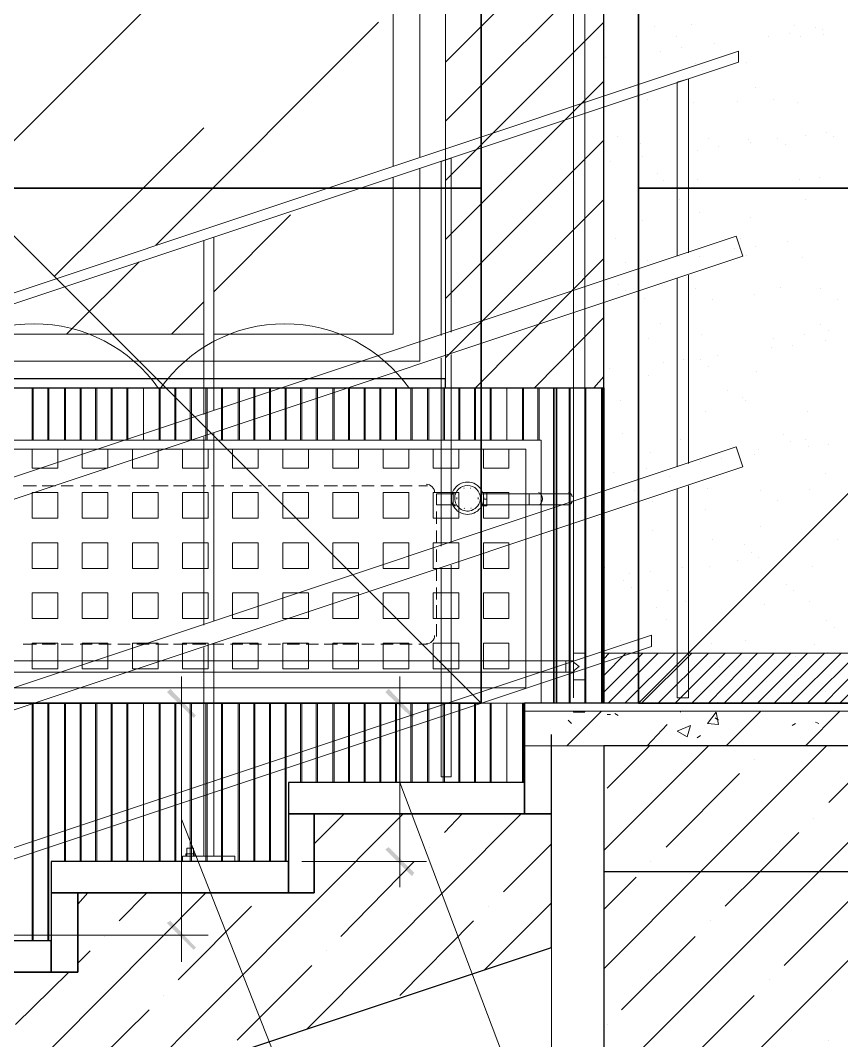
# Model space of a CAD drawing. Header units: millimetres. Extents: x -356862 to 418287, y 0 to 839748.
# Drawn here: x 390076 to 391672, y 772434 to 774415 of the extents above; entities that cross this region are included whole.
import ezdxf

# ---------------------------------------------------------------- set-up
doc = ezdxf.new("R2010")
doc.units = ezdxf.units.MM
doc.layers.add('PDF _Геометрия', color=7, linetype='Continuous', true_color=0xbababa)
doc.layers.add('PDF _Сплошная заливка', color=7, linetype='Continuous', true_color=0xf50000)

msp = doc.modelspace()

# ---------------------------------------------------------------- linework, layer by layer
at = {"color": 1, "lineweight": 35}
for points in [[(388971.1357, 774088.5377), (390971.1357, 774088.5377), (390971.1357, 775088.5377), (388971.1357, 775088.5377)], [(391277.0288, 774088.5377), (393277.0288, 774088.5377), (393277.0288, 775088.5377), (391277.0288, 775088.5377)], [(388971.1357, 773088.5377), (390971.1357, 773088.5377), (390971.1357, 774088.5377), (388971.1357, 774088.5377)], [(391277.0288, 773088.5377), (393277.0288, 773088.5377), (393277.0288, 774088.5377), (391277.0288, 774088.5377)]]:
    msp.add_lwpolyline(points, close=True, dxfattribs=at)
for points in [[(388971.1357, 773088.5377), (390971.1357, 775088.5377)], [(388971.1357, 775088.5377), (390971.1357, 773088.5377)], [(391277.0288, 773088.5377), (393277.0288, 775088.5377)]]:
    msp.add_lwpolyline(points, dxfattribs=at)
at = {"layer": 'PDF _Геометрия', "color": 171, "lineweight": 20, "true_color": 0x7f7fff}
for points in [[(388345.2763, 773701.2181), (389061.8742, 773701.2181), (389061.8742, 776463.6924), (390902.0804, 776463.6924), (390902.0804, 773701.2181), (391209.5031, 773701.2181), (391209.5031, 777056.8882), (388345.2763, 777056.8882)], [(389061.8742, 773701.2181), (390902.0804, 773701.2181), (390902.0804, 776463.6924), (389061.8742, 776463.6924)]]:
    msp.add_lwpolyline(points, close=True, dxfattribs=at)
at = {"layer": 'PDF _Геометрия', "color": 8, "lineweight": 5, "true_color": 0x808080}
for points in [[(391151.0495, 777056.8882), (391151.0495, 773185.9604), (391161.8742, 773185.9604), (391172.6989, 773185.9604), (391172.6989, 777056.8882)], [(390921.5649, 773495.548), (390917.235, 773495.548), (390884.7608, 773495.548)], [(390921.5649, 773471.7336), (390917.235, 773471.7336), (390917.235, 773484.7233), (390917.235, 773497.713), (390921.5649, 773497.713)], [(390982.1835, 773497.713), (390973.5237, 773497.713), (390982.1835, 773497.713), (390982.1835, 773484.7233), (390982.1835, 773471.7336), (390973.5237, 773471.7336), (390982.1835, 773471.7336)], [(390975.6886, 773473.8986), (390982.1835, 773473.8986), (391064.4515, 773473.8986), (391064.4515, 773484.7233), (391064.4515, 773495.548), (390982.1835, 773495.548), (390975.6886, 773495.548)], [(391142.3897, 773495.548), (391083.9361, 773495.548), (391081.7711, 773495.548), (391079.6062, 773495.548), (391077.4412, 773495.548), (391075.2763, 773495.548), (391073.1113, 773495.548), (391070.9464, 773495.548), (391068.7814, 773495.548), (391066.6165, 773495.548), (391064.4515, 773495.548), (391064.4515, 773484.7233), (391064.4515, 773473.8986), (391066.6165, 773473.8986), (391068.7814, 773473.8986), (391070.9464, 773473.8986), (391073.1113, 773473.8986), (391075.2763, 773473.8986), (391077.4412, 773473.8986), (391079.6062, 773473.8986), (391081.7711, 773473.8986), (391083.9361, 773473.8986), (391142.3897, 773473.8986)], [(390884.7608, 773473.8986), (390917.235, 773473.8986), (390921.5649, 773473.8986)], [(390977.8536, 773484.7233), (390982.1835, 773484.7233)], [(391151.0495, 773170.8058), (391151.0495, 773168.6408), (391153.2144, 773166.4759), (391161.8742, 773159.981), (391153.2144, 773153.4862), (391151.0495, 773149.1563)], [(391172.6989, 773099.3625), (391172.6989, 773134.0017), (391161.8742, 773134.0017), (391151.0495, 773134.0017), (391151.0495, 773099.3625)], [(391209.5031, 772378.4346), (391107.7505, 772378.4346), (391107.7505, 772614.414)]]:
    msp.add_lwpolyline(points, dxfattribs=at)
at = {"layer": 'PDF _Геометрия', "color": 252, "lineweight": 5, "true_color": 0x989898}
for points in [[(391151.0495, 777002.7645), (391151.0495, 773131.8367)], [(391172.6989, 773131.8367), (391172.6989, 777002.7645)], [(390800.3278, 774132.0429), (390800.3278, 775082.4553), (390800.3278, 776361.9398), (390852.2866, 776361.9398), (390852.2866, 775082.4553), (390852.2866, 774149.3625)], [(390852.2866, 774127.713), (390852.2866, 773753.1769), (389163.6268, 773753.1769), (389163.6268, 773805.1357), (390432.2866, 773805.1357)], [(390800.3278, 774110.3934), (390800.3278, 773805.1357), (390451.7711, 773805.1357)], [(390107.5443, 773510.7027), (390081.5649, 773510.7027)], [(390144.3484, 773510.7027), (390118.369, 773510.7027)], [(390178.9876, 773510.7027), (390155.1732, 773510.7027)], [(390215.7917, 773510.7027), (390191.9773, 773510.7027)], [(390252.5959, 773510.7027), (390228.7814, 773510.7027)], [(390289.4, 773510.7027), (390265.5855, 773510.7027)], [(390326.2041, 773510.7027), (390302.3897, 773510.7027)], [(390363.0082, 773510.7027), (390339.1938, 773510.7027)], [(390399.8123, 773510.7027), (390373.833, 773510.7027)], [(390436.6165, 773510.7027), (390410.6371, 773510.7027)], [(390471.2556, 773510.7027), (390447.4412, 773510.7027)], [(390508.0598, 773510.7027), (390484.2453, 773510.7027)], [(390544.8639, 773510.7027), (390521.0495, 773510.7027)], [(390581.668, 773510.7027), (390557.8536, 773510.7027)], [(390618.4721, 773510.7027), (390594.6577, 773510.7027)], [(390655.2763, 773510.7027), (390631.4618, 773510.7027)], [(390692.0804, 773510.7027), (390666.101, 773510.7027)], [(390728.8845, 773510.7027), (390702.9051, 773510.7027)], [(390763.5237, 773510.7027), (390739.7093, 773510.7027)], [(390800.3278, 773510.7027), (390776.5134, 773510.7027)], [(390837.1319, 773510.7027), (390813.3175, 773510.7027)], [(390867.4412, 773510.7027), (390850.1216, 773510.7027)], [(390884.7608, 773473.8986), (390884.7608, 773495.548)], [(390884.7608, 773437.0944), (390884.7608, 773460.9089)], [(390884.7608, 773400.2903), (390884.7608, 773424.1047)], [(390884.7608, 773363.4862), (390884.7608, 773387.3006)], [(390884.7608, 773326.6821), (390884.7608, 773350.4965)], [(390884.7608, 773289.8779), (390884.7608, 773313.6924)], [(390884.7608, 773253.0738), (390884.7608, 773279.0532)], [(390884.7608, 773218.4346), (390884.7608, 773242.2491)], [(390081.5649, 773203.28), (390107.5443, 773203.28)], [(390118.369, 773203.28), (390144.3484, 773203.28)], [(390155.1732, 773203.28), (390178.9876, 773203.28)], [(390191.9773, 773203.28), (390215.7917, 773203.28)], [(390228.7814, 773203.28), (390252.5959, 773203.28)], [(390265.5855, 773203.28), (390289.4, 773203.28)], [(390302.3897, 773203.28), (390326.2041, 773203.28)], [(390339.1938, 773203.28), (390363.0082, 773203.28)], [(390373.833, 773203.28), (390399.8123, 773203.28)], [(390410.6371, 773203.28), (390436.6165, 773203.28)], [(390447.4412, 773203.28), (390471.2556, 773203.28)], [(390484.2453, 773203.28), (390508.0598, 773203.28)], [(390521.0495, 773203.28), (390544.8639, 773203.28)], [(390557.8536, 773203.28), (390581.668, 773203.28)], [(390594.6577, 773203.28), (390618.4721, 773203.28)], [(390631.4618, 773203.28), (390655.2763, 773203.28)], [(390666.101, 773203.28), (390692.0804, 773203.28)], [(390702.9051, 773203.28), (390728.8845, 773203.28)], [(390739.7093, 773203.28), (390763.5237, 773203.28)], [(390776.5134, 773203.28), (390800.3278, 773203.28)], [(390813.3175, 773203.28), (390837.1319, 773203.28)], [(390850.1216, 773203.28), (390867.4412, 773203.28)]]:
    msp.add_lwpolyline(points, dxfattribs=at)
at = {"layer": 'PDF _Геометрия', "color": 7, "lineweight": 5}
for points in [[(389061.8742, 773701.2181), (389061.8742, 776463.6924), (390902.0804, 776463.6924), (390902.0804, 773701.2181)], [(391055.7917, 773006.2697), (396221.3587, 773006.2697), (396221.3587, 773088.5377), (391055.7917, 773088.5377)]]:
    msp.add_lwpolyline(points, close=True, dxfattribs=at)
at = {"layer": 'PDF _Геометрия', "color": 7, "lineweight": 9}
msp.add_lwpolyline([(391209.5031, 773088.5377), (391209.5031, 776463.6924)], dxfattribs=at)
at = {"layer": 'PDF _Геометрия', "color": 24, "lineweight": 18, "true_color": 0xa12502}
msp.add_lwpolyline([(391209.5031, 776463.6924), (391720.4309, 776463.6924), (391720.4309, 773088.5377), (391209.5031, 773088.5377)], close=True, dxfattribs=at)
at = {"layer": 'PDF _Геометрия', "color": 8, "lineweight": 25, "true_color": 0x767676}
msp.add_lwpolyline([(391209.5031, 776463.6924), (391720.4309, 776463.6924), (391720.4309, 773088.5377), (391209.5031, 773088.5377)], close=True, dxfattribs=at)
at = {"layer": 'PDF _Геометрия', "color": 171, "lineweight": 20, "true_color": 0x7f7fff}
for points in [[(390902.0804, 774333.3831), (391209.5031, 774640.8058)], [(390902.0804, 774218.6408), (391209.5031, 774526.0635)], [(390902.0804, 774103.8986), (391209.5031, 774411.3212)], [(390902.0804, 773989.1563), (391209.5031, 774296.579)], [(390902.0804, 773874.414), (391209.5031, 774181.8367)], [(390902.0804, 773759.6718), (391209.5031, 774067.0944)], [(390960.534, 773701.2181), (391209.5031, 773952.3522)], [(391075.2763, 773701.2181), (391209.5031, 773837.6099)], [(391190.0185, 773701.2181), (391209.5031, 773722.8676)]]:
    msp.add_lwpolyline(points, dxfattribs=at)
at = {"layer": 'PDF _Геометрия', "color": 254, "lineweight": 5, "true_color": 0xdcdcdc}
for points in [[(390339.1938, 773978.3315), (390772.1835, 774411.3212)], [(390142.1835, 773917.713), (390432.2866, 774205.6511)], [(390451.7711, 773887.4037), (390601.1526, 774036.7852)], [(390165.9979, 773805.1357), (390306.7196, 773945.8573)], [(390369.5031, 773805.1357), (390432.2866, 773867.9192)], [(390098.8845, 773599.4656), (390098.8845, 773701.2181)], [(390129.1938, 773599.4656), (390129.1938, 773701.2181)], [(390163.833, 773599.4656), (390163.833, 773701.2181)], [(390194.1422, 773599.4656), (390194.1422, 773701.2181)], [(390224.4515, 773599.4656), (390224.4515, 773701.2181)], [(390252.5959, 773599.4656), (390252.5959, 773701.2181)], [(390282.9051, 773599.4656), (390282.9051, 773701.2181)], [(390315.3794, 773599.4656), (390315.3794, 773701.2181)], [(390347.8536, 773599.4656), (390347.8536, 773701.2181)], [(390378.1629, 773599.4656), (390378.1629, 773701.2181)], [(390406.3072, 773599.4656), (390406.3072, 773701.2181)], [(390436.6165, 773599.4656), (390436.6165, 773701.2181)], [(390466.9257, 773599.4656), (390466.9257, 773701.2181)], [(390501.5649, 773599.4656), (390501.5649, 773701.2181)], [(390531.8742, 773599.4656), (390531.8742, 773701.2181)], [(390562.1835, 773599.4656), (390562.1835, 773701.2181)], [(390590.3278, 773599.4656), (390590.3278, 773701.2181)], [(390620.6371, 773599.4656), (390620.6371, 773701.2181)], [(390650.9464, 773599.4656), (390650.9464, 773701.2181)], [(390685.5855, 773599.4656), (390685.5855, 773701.2181)], [(390715.8948, 773599.4656), (390715.8948, 773701.2181)], [(390746.2041, 773599.4656), (390746.2041, 773701.2181)], [(390774.3484, 773599.4656), (390774.3484, 773701.2181)], [(390804.6577, 773599.4656), (390804.6577, 773701.2181)], [(390834.967, 773599.4656), (390834.967, 773701.2181)], [(390869.6062, 773599.4656), (390869.6062, 773701.2181)], [(390899.9154, 773599.4656), (390899.9154, 773701.2181)], [(390930.2247, 773599.4656), (390930.2247, 773701.2181)], [(390958.369, 773599.4656), (390958.369, 773701.2181)], [(390988.6783, 773599.4656), (390988.6783, 773701.2181)], [(391021.1526, 773599.4656), (391021.1526, 773701.2181)], [(391053.6268, 773599.4656), (391053.6268, 773701.2181)], [(391083.9361, 773599.4656), (391083.9361, 773701.2181)], [(391112.0804, 773088.5377), (391112.0804, 773701.2181)], [(391142.3897, 773088.5377), (391142.3897, 773701.2181)], [(391172.6989, 773088.5377), (391172.6989, 773701.2181)], [(391207.3381, 773088.5377), (391207.3381, 773701.2181)], [(390098.8845, 772627.4037), (390098.8845, 773088.5377)], [(390129.1938, 772627.4037), (390129.1938, 773088.5377)], [(390163.833, 772781.1151), (390163.833, 773088.5377)], [(390194.1422, 772781.1151), (390194.1422, 773088.5377)], [(390224.4515, 772781.1151), (390224.4515, 773088.5377)], [(390252.5959, 772781.1151), (390252.5959, 773088.5377)], [(390282.9051, 772781.1151), (390282.9051, 773088.5377)], [(390315.3794, 772781.1151), (390315.3794, 773088.5377)], [(390347.8536, 772781.1151), (390347.8536, 773088.5377)], [(390378.1629, 772781.1151), (390378.1629, 773088.5377)], [(390406.3072, 772781.1151), (390406.3072, 773088.5377)], [(390436.6165, 772781.1151), (390436.6165, 773088.5377)], [(390466.9257, 772781.1151), (390466.9257, 773088.5377)], [(390501.5649, 772781.1151), (390501.5649, 773088.5377)], [(390531.8742, 772781.1151), (390531.8742, 773088.5377)], [(390562.1835, 772781.1151), (390562.1835, 773088.5377)], [(390590.3278, 772781.1151), (390590.3278, 773088.5377)], [(390620.6371, 772934.8264), (390620.6371, 773088.5377)], [(390650.9464, 772934.8264), (390650.9464, 773088.5377)], [(390685.5855, 772934.8264), (390685.5855, 773088.5377)], [(390715.8948, 772934.8264), (390715.8948, 773088.5377)], [(390746.2041, 772934.8264), (390746.2041, 773088.5377)], [(390774.3484, 772934.8264), (390774.3484, 773088.5377)], [(390804.6577, 772934.8264), (390804.6577, 773088.5377)], [(390834.967, 772934.8264), (390834.967, 773088.5377)], [(390869.6062, 772934.8264), (390869.6062, 773088.5377)], [(390899.9154, 772934.8264), (390899.9154, 773088.5377)], [(390930.2247, 772934.8264), (390930.2247, 773088.5377)], [(390958.369, 772934.8264), (390958.369, 773088.5377)], [(390988.6783, 772934.8264), (390988.6783, 773088.5377)], [(391021.1526, 772934.8264), (391021.1526, 773088.5377)], [(391053.6268, 772934.8264), (391053.6268, 773088.5377)]]:
    msp.add_lwpolyline(points, dxfattribs=at)
at = {"layer": 'PDF _Геометрия', "color": 24, "lineweight": 18, "true_color": 0xa12502}
for points in [[(391380.534, 774406.9913), (391380.534, 774406.9913)], [(391579.7093, 774404.8264), (391579.7093, 774404.8264)], [(391309.0907, 774402.6614), (391309.0907, 774402.6614)], [(391571.0495, 774389.6718), (391571.0495, 774389.6718)], [(391620.8433, 774400.4965), (391620.8433, 774400.4965)], [(391633.833, 774396.1666), (391633.833, 774396.1666)], [(391635.9979, 774387.5068), (391635.9979, 774387.5068)], [(391350.2247, 774383.1769), (391350.2247, 774383.1769)], [(391423.833, 774370.1872), (391423.833, 774370.1872)], [(391529.9154, 774383.1769), (391529.9154, 774383.1769)], [(391592.6989, 774383.1769), (391592.6989, 774383.1769)], [(391319.9154, 774355.0326), (391319.9154, 774355.0326)], [(391361.0495, 774361.5274), (391361.0495, 774361.5274)], [(391213.833, 774342.0429), (391213.833, 774342.0429)], [(391276.6165, 774326.8882), (391276.6165, 774326.8882)], [(391387.0288, 774331.2181), (391387.0288, 774331.2181)], [(391486.6165, 774333.3831), (391486.6165, 774333.3831)], [(391402.1835, 774318.2285), (391402.1835, 774318.2285)], [(391261.4618, 774283.5893), (391261.4618, 774283.5893)], [(391503.9361, 774283.5893), (391503.9361, 774283.5893)], [(391293.9361, 774261.9398), (391293.9361, 774261.9398)], [(391384.8639, 774255.445), (391384.8639, 774255.445)], [(391469.2969, 774257.6099), (391469.2969, 774257.6099)], [(391538.5752, 774261.9398), (391538.5752, 774261.9398)], [(391586.2041, 774255.445), (391586.2041, 774255.445)], [(391235.4824, 774188.3315), (391235.4824, 774188.3315)], [(391601.3587, 774190.4965), (391601.3587, 774190.4965)], [(391642.4928, 774196.9913), (391642.4928, 774196.9913)], [(391655.4824, 774188.3315), (391655.4824, 774188.3315)], [(391280.9464, 774175.3419), (391280.9464, 774175.3419)], [(391413.0082, 774186.1666), (391413.0082, 774186.1666)], [(391432.4928, 774168.847), (391432.4928, 774168.847)], [(391490.9464, 774184.0017), (391490.9464, 774184.0017)], [(391495.2763, 774177.5068), (391495.2763, 774177.5068)], [(391547.235, 774186.1666), (391547.235, 774186.1666)], [(391562.3897, 774173.1769), (391562.3897, 774173.1769)], [(391285.2763, 774149.3625), (391285.2763, 774149.3625)], [(391391.3587, 774162.3522), (391391.3587, 774162.3522)], [(391222.4928, 774140.7027), (391222.4928, 774140.7027)], [(391313.4206, 774116.8882), (391313.4206, 774116.8882)], [(391629.5031, 774110.3934), (391629.5031, 774110.3934)], [(391324.2453, 774088.7439), (391324.2453, 774088.7439)], [(391326.4103, 774103.8986), (391326.4103, 774103.8986)], [(391391.3587, 774106.0635), (391391.3587, 774106.0635)], [(391566.7196, 774088.7439), (391566.7196, 774088.7439)], [(391590.534, 774106.0635), (391590.534, 774106.0635)], [(391356.7196, 774067.0944), (391356.7196, 774067.0944)], [(391601.3587, 774067.0944), (391601.3587, 774067.0944)], [(391395.6886, 774041.1151), (391395.6886, 774041.1151)], [(391495.2763, 774032.4553), (391495.2763, 774032.4553)], [(391285.2763, 774025.9604), (391285.2763, 774025.9604)], [(391233.3175, 773991.3212), (391233.3175, 773991.3212)], [(391475.7917, 773991.3212), (391475.7917, 773991.3212)], [(391462.802, 773971.8367), (391462.802, 773971.8367)], [(391473.6268, 773971.8367), (391473.6268, 773971.8367)], [(391503.9361, 773976.1666), (391503.9361, 773976.1666)], [(391566.7196, 773984.8264), (391566.7196, 773984.8264)], [(391356.7196, 773956.6821), (391356.7196, 773956.6821)], [(391395.6886, 773956.6821), (391395.6886, 773956.6821)], [(391486.6165, 773958.847), (391486.6165, 773958.847)], [(391594.8639, 773954.5171), (391594.8639, 773954.5171)], [(391252.802, 773943.6924), (391252.802, 773943.6924)], [(391293.9361, 773948.0223), (391293.9361, 773948.0223)], [(391237.6474, 773902.5584), (391237.6474, 773902.5584)], [(391252.802, 773889.5687), (391252.802, 773889.5687)], [(391387.0288, 773893.8986), (391387.0288, 773893.8986)], [(391553.7299, 773896.0635), (391553.7299, 773896.0635)], [(391631.668, 773893.8986), (391631.668, 773893.8986)], [(391289.6062, 773874.414), (391289.6062, 773874.414)], [(391421.668, 773872.2491), (391421.668, 773872.2491)], [(391501.7711, 773883.0738), (391501.7711, 773883.0738)], [(391664.1422, 773872.2491), (391664.1422, 773872.2491)], [(391319.9154, 773826.7852), (391319.9154, 773826.7852)], [(391631.668, 773824.6202), (391631.668, 773824.6202)], [(391646.8227, 773811.6305), (391646.8227, 773811.6305)], [(391296.101, 773796.4759), (391296.101, 773796.4759)], [(391400.0185, 773805.1357), (391400.0185, 773805.1357)], [(391538.5752, 773796.4759), (391538.5752, 773796.4759)], [(391599.1938, 773805.1357), (391599.1938, 773805.1357)], [(391640.3278, 773792.146), (391640.3278, 773792.146)], [(391536.4103, 773779.1563), (391536.4103, 773779.1563)], [(391575.3794, 773783.4862), (391575.3794, 773783.4862)], [(391326.4103, 773751.012), (391326.4103, 773751.012)], [(391365.3794, 773755.3419), (391365.3794, 773755.3419)], [(391397.8536, 773755.3419), (391397.8536, 773755.3419)], [(391430.3278, 773764.0017), (391430.3278, 773764.0017)], [(391220.3278, 773738.0223), (391220.3278, 773738.0223)], [(391413.0082, 773742.3522), (391413.0082, 773742.3522)], [(391506.101, 773733.6924), (391506.101, 773733.6924)], [(391296.101, 773725.0326), (391296.101, 773725.0326)], [(391449.8123, 773696.8882), (391449.8123, 773696.8882)], [(391241.9773, 773677.4037), (391241.9773, 773677.4037)], [(391480.1216, 773681.7336), (391480.1216, 773681.7336)], [(391484.4515, 773677.4037), (391484.4515, 773677.4037)], [(391406.5134, 773655.7542), (391406.5134, 773655.7542)], [(391605.6886, 773655.7542), (391605.6886, 773655.7542)], [(391246.3072, 773612.4553), (391246.3072, 773612.4553)], [(391358.8845, 773601.6305), (391358.8845, 773601.6305)], [(391558.0598, 773610.2903), (391558.0598, 773610.2903)], [(391573.2144, 773597.3006), (391573.2144, 773597.3006)], [(391601.3587, 773601.6305), (391601.3587, 773601.6305)], [(391300.4309, 773575.6511), (391300.4309, 773575.6511)], [(391510.4309, 773582.146), (391510.4309, 773582.146)], [(391607.8536, 773586.4759), (391607.8536, 773586.4759)], [(391646.8227, 773590.8058), (391646.8227, 773590.8058)], [(391397.8536, 773558.3315), (391397.8536, 773558.3315)], [(391438.9876, 773564.8264), (391438.9876, 773564.8264)], [(391501.7711, 773571.3212), (391501.7711, 773571.3212)], [(391228.9876, 773536.6821), (391228.9876, 773536.6821)], [(391291.7711, 773545.3419), (391291.7711, 773545.3419)], [(391324.2453, 773541.012), (391324.2453, 773541.012)], [(391640.3278, 773534.5171), (391640.3278, 773534.5171)], [(391337.235, 773528.0223), (391337.235, 773528.0223)], [(391270.1216, 773502.0429), (391270.1216, 773502.0429)], [(391410.8433, 773506.3728), (391410.8433, 773506.3728)], [(391514.7608, 773502.0429), (391514.7608, 773502.0429)], [(391610.0185, 773504.2078), (391610.0185, 773504.2078)], [(391304.7608, 773480.3934), (391304.7608, 773480.3934)], [(391547.235, 773482.5584), (391547.235, 773482.5584)], [(391406.5134, 773465.2388), (391406.5134, 773465.2388)], [(391304.7608, 773424.1047), (391304.7608, 773424.1047)], [(391514.7608, 773432.7645), (391514.7608, 773432.7645)], [(391421.668, 773406.7852), (391421.668, 773406.7852)], [(391482.2866, 773395.9604), (391482.2866, 773395.9604)], [(391664.1422, 773406.7852), (391664.1422, 773406.7852)], [(391497.4412, 773380.8058), (391497.4412, 773380.8058)], [(391573.2144, 773380.8058), (391573.2144, 773380.8058)], [(391415.1732, 773354.8264), (391415.1732, 773354.8264)], [(391469.2969, 773365.6511), (391469.2969, 773365.6511)], [(391510.4309, 773372.146), (391510.4309, 773372.146)], [(391614.3484, 773354.8264), (391614.3484, 773354.8264)], [(391211.668, 773352.6614), (391211.668, 773352.6614)], [(391259.2969, 773339.6718), (391259.2969, 773339.6718)], [(391300.4309, 773344.0017), (391300.4309, 773344.0017)], [(391363.2144, 773352.6614), (391363.2144, 773352.6614)], [(391248.4721, 773326.6821), (391248.4721, 773326.6821)], [(391564.5546, 773320.1872), (391564.5546, 773320.1872)], [(391263.6268, 773313.6924), (391263.6268, 773313.6924)], [(391332.9051, 773307.1975), (391332.9051, 773307.1975)], [(391577.5443, 773307.1975), (391577.5443, 773307.1975)], [(391367.5443, 773285.548), (391367.5443, 773285.548)], [(391521.2556, 773281.2181), (391521.2556, 773281.2181)], [(391610.0185, 773285.548), (391610.0185, 773285.548)], [(391311.2556, 773274.7233), (391311.2556, 773274.7233)], [(391330.7402, 773250.9089), (391330.7402, 773250.9089)], [(391642.4928, 773248.7439), (391642.4928, 773248.7439)], [(391657.6474, 773235.7542), (391657.6474, 773235.7542)], [(391215.9979, 773203.28), (391215.9979, 773203.28)], [(391241.9773, 773209.7748), (391241.9773, 773209.7748)], [(391419.5031, 773205.445), (391419.5031, 773205.445)], [(391484.4515, 773209.7748), (391484.4515, 773209.7748)], [(391618.6783, 773203.28), (391618.6783, 773203.28)], [(391408.6783, 773179.4656), (391408.6783, 773179.4656)], [(391581.8742, 773179.4656), (391581.8742, 773179.4656)], [(391644.6577, 773188.1254), (391644.6577, 773188.1254)], [(391423.833, 773166.4759), (391423.833, 773166.4759)], [(391434.6577, 773159.981), (391434.6577, 773159.981)], [(391540.7402, 773172.9707), (391540.7402, 773172.9707)], [(391330.7402, 773146.9913), (391330.7402, 773146.9913)], [(391371.8742, 773151.3212), (391371.8742, 773151.3212)], [(391224.6577, 773131.8367), (391224.6577, 773131.8367)], [(391315.5855, 773125.3419), (391315.5855, 773125.3419)], [(391525.5855, 773131.8367), (391525.5855, 773131.8367)], [(391397.8536, 773112.3522), (391397.8536, 773112.3522)], [(391490.9464, 773105.8573), (391490.9464, 773105.8573)], [(391640.3278, 773112.3522), (391640.3278, 773112.3522)], [(391430.3278, 773090.7027), (391430.3278, 773090.7027)]]:
    msp.add_lwpolyline(points, dxfattribs=at)
at = {"layer": 'PDF _Геометрия', "lineweight": 5}
for points in [[(391471.4618, 774333.3831), (378464.4515, 769999.1563), (378464.4515, 770018.6408), (391471.4618, 774355.0326)], [(378618.1629, 769713.3831), (378624.6577, 769693.8986), (378631.1526, 769674.414), (391480.1216, 773956.6821), (391473.6268, 773976.1666), (391467.1319, 773995.6511)], [(378618.1629, 769304.2078), (378624.6577, 769284.7233), (378631.1526, 769265.2388), (391480.1216, 773547.5068), (391473.6268, 773566.9913), (391467.1319, 773586.4759)], [(391302.5959, 773198.9501), (378434.1422, 768912.3522), (378434.1422, 768934.0017), (391302.5959, 773220.5996)], [(391428.1629, 773071.2181), (391432.4928, 773047.4037), (391410.8433, 773049.5687)], [(391378.369, 773045.2388), (391371.8742, 773023.5893), (391352.3897, 773034.414)]]:
    msp.add_lwpolyline(points, close=True, dxfattribs=at)
for points in [[(391352.3897, 773956.6821), (391352.3897, 774294.414), (391374.0391, 774300.9089), (391374.0391, 773963.1769)], [(390893.4206, 773802.9707), (390893.4206, 774140.7027), (390912.9051, 774147.1975), (390912.9051, 773809.4656)], [(390432.2866, 773649.2594), (390432.2866, 773986.9913), (390451.7711, 773993.4862), (390451.7711, 773657.9192)], [(391352.3897, 773913.3831), (391352.3897, 773547.5068)], [(391374.0391, 773919.8779), (391374.0391, 773554.0017)], [(390893.4206, 773759.6718), (390893.4206, 773393.7955)], [(390912.9051, 773766.1666), (390912.9051, 773400.2903)], [(390451.7711, 773614.6202), (390451.7711, 773248.7439)], [(390432.2866, 773605.9604), (390432.2866, 773240.0841)], [(391374.0391, 773510.7027), (391374.0391, 773099.3625), (391352.3897, 773099.3625), (391352.3897, 773504.2078)], [(390912.9051, 773356.9913), (390912.9051, 772945.6511), (390893.4206, 772945.6511), (390893.4206, 773350.4965)], [(390432.2866, 773196.7852), (390432.2866, 772791.9398)], [(390451.7711, 773205.445), (390451.7711, 772791.9398)], [(391138.0598, 773006.2697), (391205.1732, 773073.3831)], [(391170.534, 773073.3831), (391172.6989, 773071.2181), (391151.0495, 773071.2181), (391151.0495, 773073.3831)], [(391215.9979, 773066.8882), (391222.4928, 773066.8882)], [(391231.1526, 773069.0532), (391237.6474, 773064.7233)], [(391358.8845, 773071.2181), (391358.8845, 773073.3831)], [(391425.9979, 773060.3934), (391432.4928, 773056.0635)], [(391447.6474, 773006.2697), (391514.7608, 773073.3831)], [(391601.3587, 773006.2697), (391668.4721, 773073.3831)], [(391646.8227, 772895.8573), (391757.235, 773006.2697), (391822.1835, 773073.3831)], [(391140.2247, 773056.0635), (391146.7196, 773049.5687)], [(391293.9361, 773006.2697), (391332.9051, 773047.4037)], [(391575.3794, 773045.2388), (391581.8742, 773049.5687)], [(391620.8433, 773051.7336), (391627.3381, 773049.5687)], [(391391.3587, 773021.4243), (391397.8536, 773025.7542)], [(391209.5031, 772802.7645), (391413.0082, 773006.2697)], [(391209.5031, 772573.28), (391397.8536, 772761.6305), (391642.4928, 773006.2697)], [(391209.5031, 772343.7955), (391627.3381, 772761.6305), (391871.9773, 773006.2697)], [(391215.9979, 772924.0017), (391298.266, 773006.2697)], [(391501.7711, 772980.2903), (391501.7711, 772980.2903)], [(391330.7402, 772809.2594), (391473.6268, 772952.146)], [(390289.4, 772341.6305), (390819.8123, 772874.2078)], [(390633.6268, 772456.3728), (391049.2969, 772874.2078)], [(390646.6165, 772815.7542), (390705.0701, 772874.2078)], [(390899.9154, 772837.4037), (390934.5546, 772874.2078)], [(391616.5134, 772865.548), (391616.5134, 772865.548)], [(391445.4824, 772694.5171), (391512.5959, 772761.6305), (391588.369, 772837.4037)], [(390412.802, 772791.9398), (390412.802, 772807.0944), (390399.8123, 772807.0944), (390399.8123, 772791.9398)], [(390871.7711, 772809.2594), (390871.7711, 772809.2594)], [(391014.6577, 772722.6614), (391107.7505, 772815.7542)], [(390391.1526, 772781.1151), (390391.1526, 772791.9398), (390492.9051, 772791.9398), (390492.9051, 772781.1151)], [(390414.967, 772791.9398), (390414.967, 772796.2697), (390397.6474, 772796.2697), (390397.6474, 772791.9398)], [(390399.8123, 772796.2697), (390397.6474, 772796.2697)], [(390414.967, 772796.2697), (390412.802, 772796.2697)], [(390698.5752, 772636.0635), (390841.4618, 772781.1151)], [(391300.4309, 772781.1151), (391300.4309, 772781.1151)], [(391209.5031, 772688.0223), (391272.2866, 772750.8058)], [(389945.1732, 772226.8882), (390436.6165, 772720.4965)], [(390187.6474, 772698.847), (390207.1319, 772720.4965)], [(390267.7505, 772666.3728), (390321.8742, 772720.4965)], [(391560.2247, 772579.7748), (391703.1113, 772722.6614)], [(390977.8536, 772571.1151), (391107.7505, 772701.012)], [(390382.4928, 772551.6305), (390525.3794, 772694.5171)], [(390986.5134, 772694.5171), (390986.5134, 772694.5171)], [(390813.3175, 772521.3212), (390956.2041, 772666.3728)], [(391417.3381, 772666.3728), (391417.3381, 772666.3728)], [(390239.6062, 772636.0635), (390239.6062, 772636.0635)], [(391244.1422, 772493.1769), (391387.0288, 772636.0635)], [(391263.6268, 772168.4346), (391720.4309, 772625.2388)], [(390187.6474, 772584.1047), (390211.4618, 772607.9192)], [(390670.4309, 772607.9192), (390670.4309, 772607.9192)], [(390066.4103, 772465.0326), (390170.3278, 772566.7852)], [(390497.235, 772434.7233), (390642.2866, 772579.7748)], [(391532.0804, 772551.6305), (391532.0804, 772551.6305)], [(390354.3484, 772521.3212), (390354.3484, 772521.3212)], [(391358.8845, 772378.4346), (391501.7711, 772521.3212)], [(390181.1526, 772350.2903), (390326.2041, 772493.1769)], [(391215.9979, 772465.0326), (391215.9979, 772465.0326)], [(391646.8227, 772434.7233), (391646.8227, 772434.7233)]]:
    msp.add_lwpolyline(points, dxfattribs=at)
at = {"layer": 'PDF _Геометрия', "color": 190, "lineweight": 30, "true_color": 0x7f00ff}
msp.add_lwpolyline([(389061.8742, 773701.2181), (390902.0804, 773701.2181), (390902.0804, 773718.5377), (389061.8742, 773718.5377)], close=True, dxfattribs=at)
at = {"layer": 'PDF _Геометрия', "color": 150, "lineweight": 30, "true_color": 0x0080ff}
msp.add_lwpolyline([(391209.5031, 773701.2181), (391209.5031, 773088.5377), (391055.7917, 773088.5377), (391055.7917, 772934.8264), (390596.8227, 772934.8264), (390596.8227, 772781.1151), (390135.6886, 772781.1151), (390135.6886, 772627.4037), (389674.5546, 772627.4037), (389674.5546, 772473.6924), (389215.5855, 772473.6924), (389215.5855, 772322.146), (388754.4515, 772322.146), (388754.4515, 772168.4346), (388345.2763, 772168.4346), (388345.2763, 773701.2181)], close=True, dxfattribs=at)
at = {"layer": 'PDF _Геометрия', "color": 254, "lineweight": 5, "true_color": 0xdcdcdc}
for points in [[(390101.0495, 773701.2181), (390101.0495, 773599.4656)], [(390131.3587, 773701.2181), (390131.3587, 773599.4656)], [(390161.668, 773701.2181), (390161.668, 773599.4656)], [(390191.9773, 773701.2181), (390191.9773, 773599.4656)], [(390222.2866, 773701.2181), (390222.2866, 773599.4656)], [(390254.7608, 773701.2181), (390254.7608, 773599.4656)], [(390285.0701, 773701.2181), (390285.0701, 773599.4656)], [(390315.3794, 773701.2181), (390315.3794, 773599.4656)], [(390345.6886, 773701.2181), (390345.6886, 773599.4656)], [(390375.9979, 773701.2181), (390375.9979, 773599.4656)], [(390408.4721, 773701.2181), (390408.4721, 773599.4656)], [(390438.7814, 773701.2181), (390438.7814, 773599.4656)], [(390469.0907, 773701.2181), (390469.0907, 773599.4656)], [(390499.4, 773701.2181), (390499.4, 773599.4656)], [(390529.7093, 773701.2181), (390529.7093, 773599.4656)], [(390560.0185, 773701.2181), (390560.0185, 773599.4656)], [(390592.4928, 773701.2181), (390592.4928, 773599.4656)], [(390622.802, 773701.2181), (390622.802, 773599.4656)], [(390653.1113, 773701.2181), (390653.1113, 773599.4656)], [(390683.4206, 773701.2181), (390683.4206, 773599.4656)], [(390713.7299, 773701.2181), (390713.7299, 773599.4656)], [(390744.0391, 773701.2181), (390744.0391, 773599.4656)], [(390776.5134, 773701.2181), (390776.5134, 773599.4656)], [(390806.8227, 773701.2181), (390806.8227, 773599.4656)], [(390837.1319, 773701.2181), (390837.1319, 773599.4656)], [(390867.4412, 773701.2181), (390867.4412, 773599.4656)], [(390897.7505, 773701.2181), (390897.7505, 773599.4656)], [(390928.0598, 773701.2181), (390928.0598, 773599.4656)], [(390960.534, 773701.2181), (390960.534, 773599.4656)], [(390990.8433, 773701.2181), (390990.8433, 773599.4656)], [(391021.1526, 773701.2181), (391021.1526, 773599.4656)], [(391051.4618, 773701.2181), (391051.4618, 773599.4656)], [(391081.7711, 773701.2181), (391081.7711, 773599.4656)], [(391114.2453, 773701.2181), (391114.2453, 773088.5377)], [(391144.5546, 773701.2181), (391144.5546, 773088.5377)], [(391174.8639, 773701.2181), (391174.8639, 773088.5377)], [(391205.1732, 773701.2181), (391205.1732, 773088.5377)], [(390101.0495, 773088.5377), (390101.0495, 772627.4037)], [(390131.3587, 773088.5377), (390131.3587, 772627.4037)], [(390161.668, 773088.5377), (390161.668, 772781.1151)], [(390191.9773, 773088.5377), (390191.9773, 772781.1151)], [(390222.2866, 773088.5377), (390222.2866, 772781.1151)], [(390254.7608, 773088.5377), (390254.7608, 772781.1151)], [(390285.0701, 773088.5377), (390285.0701, 772781.1151)], [(390315.3794, 773088.5377), (390315.3794, 772781.1151)], [(390345.6886, 773088.5377), (390345.6886, 772781.1151)], [(390375.9979, 773088.5377), (390375.9979, 772781.1151)], [(390408.4721, 773088.5377), (390408.4721, 772781.1151)], [(390438.7814, 773088.5377), (390438.7814, 772781.1151)], [(390469.0907, 773088.5377), (390469.0907, 772781.1151)], [(390499.4, 773088.5377), (390499.4, 772781.1151)], [(390529.7093, 773088.5377), (390529.7093, 772781.1151)], [(390560.0185, 773088.5377), (390560.0185, 772781.1151)], [(390592.4928, 773088.5377), (390592.4928, 772781.1151)], [(390622.802, 773088.5377), (390622.802, 772934.8264)], [(390653.1113, 773088.5377), (390653.1113, 772934.8264)], [(390683.4206, 773088.5377), (390683.4206, 772934.8264)], [(390713.7299, 773088.5377), (390713.7299, 772934.8264)], [(390744.0391, 773088.5377), (390744.0391, 772934.8264)], [(390776.5134, 773088.5377), (390776.5134, 772934.8264)], [(390806.8227, 773088.5377), (390806.8227, 772934.8264)], [(390837.1319, 773088.5377), (390837.1319, 772934.8264)], [(390867.4412, 773088.5377), (390867.4412, 772934.8264)], [(390897.7505, 773088.5377), (390897.7505, 772934.8264)], [(390928.0598, 773088.5377), (390928.0598, 772934.8264)], [(390960.534, 773088.5377), (390960.534, 772934.8264)], [(390990.8433, 773088.5377), (390990.8433, 772934.8264)], [(391021.1526, 773088.5377), (391021.1526, 772934.8264)], [(391051.4618, 773088.5377), (391051.4618, 772934.8264)]]:
    msp.add_lwpolyline(points, close=True, dxfattribs=at)
at = {"layer": 'PDF _Геометрия', "color": 150, "lineweight": 30, "true_color": 0x0080ff}
for points in [[(390562.1835, 773599.4656), (390562.1835, 773701.2181)], [(391118.5752, 773088.5377), (391118.5752, 773701.2181)], [(390562.1835, 772781.1151), (390562.1835, 773088.5377)]]:
    msp.add_lwpolyline(points, dxfattribs=at)
at = {"layer": 'PDF _Геометрия', "color": 6, "lineweight": 9}
for points in [[(388734.967, 773599.4656), (391088.266, 773599.4656), (391088.266, 773088.5377), (388734.967, 773088.5377)], [(388765.2763, 773582.146), (391057.9567, 773582.146), (391057.9567, 773118.847), (388765.2763, 773118.847)], [(390148.6783, 773497.713), (390148.6783, 773447.9192), (390098.8845, 773447.9192), (390098.8845, 773497.713)], [(390246.101, 773497.713), (390246.101, 773447.9192), (390196.3072, 773447.9192), (390196.3072, 773497.713)], [(390343.5237, 773497.713), (390343.5237, 773447.9192), (390293.7299, 773447.9192), (390293.7299, 773497.713)], [(390440.9464, 773497.713), (390440.9464, 773447.9192), (390391.1526, 773447.9192), (390391.1526, 773497.713)], [(390538.369, 773497.713), (390538.369, 773447.9192), (390488.5752, 773447.9192), (390488.5752, 773497.713)], [(390635.7917, 773497.713), (390635.7917, 773447.9192), (390585.9979, 773447.9192), (390585.9979, 773497.713)], [(390733.2144, 773497.713), (390733.2144, 773447.9192), (390683.4206, 773447.9192), (390683.4206, 773497.713)], [(390830.6371, 773497.713), (390830.6371, 773447.9192), (390780.8433, 773447.9192), (390780.8433, 773497.713)], [(390928.0598, 773497.713), (390928.0598, 773447.9192), (390878.266, 773447.9192), (390878.266, 773497.713)], [(391025.4824, 773497.713), (391025.4824, 773447.9192), (390975.6886, 773447.9192), (390975.6886, 773497.713)], [(390148.6783, 773400.2903), (390148.6783, 773350.4965), (390098.8845, 773350.4965), (390098.8845, 773400.2903)], [(390246.101, 773400.2903), (390246.101, 773350.4965), (390196.3072, 773350.4965), (390196.3072, 773400.2903)], [(390343.5237, 773400.2903), (390343.5237, 773350.4965), (390293.7299, 773350.4965), (390293.7299, 773400.2903)], [(390440.9464, 773400.2903), (390440.9464, 773350.4965), (390391.1526, 773350.4965), (390391.1526, 773400.2903)], [(390538.369, 773400.2903), (390538.369, 773350.4965), (390488.5752, 773350.4965), (390488.5752, 773400.2903)], [(390635.7917, 773400.2903), (390635.7917, 773350.4965), (390585.9979, 773350.4965), (390585.9979, 773400.2903)], [(390733.2144, 773400.2903), (390733.2144, 773350.4965), (390683.4206, 773350.4965), (390683.4206, 773400.2903)], [(390830.6371, 773400.2903), (390830.6371, 773350.4965), (390780.8433, 773350.4965), (390780.8433, 773400.2903)], [(390928.0598, 773400.2903), (390928.0598, 773350.4965), (390878.266, 773350.4965), (390878.266, 773400.2903)], [(391025.4824, 773400.2903), (391025.4824, 773350.4965), (390975.6886, 773350.4965), (390975.6886, 773400.2903)], [(390148.6783, 773302.8676), (390148.6783, 773253.0738), (390098.8845, 773253.0738), (390098.8845, 773302.8676)], [(390246.101, 773302.8676), (390246.101, 773253.0738), (390196.3072, 773253.0738), (390196.3072, 773302.8676)], [(390343.5237, 773302.8676), (390343.5237, 773253.0738), (390293.7299, 773253.0738), (390293.7299, 773302.8676)], [(390440.9464, 773302.8676), (390440.9464, 773253.0738), (390391.1526, 773253.0738), (390391.1526, 773302.8676)], [(390538.369, 773302.8676), (390538.369, 773253.0738), (390488.5752, 773253.0738), (390488.5752, 773302.8676)], [(390635.7917, 773302.8676), (390635.7917, 773253.0738), (390585.9979, 773253.0738), (390585.9979, 773302.8676)], [(390733.2144, 773302.8676), (390733.2144, 773253.0738), (390683.4206, 773253.0738), (390683.4206, 773302.8676)], [(390830.6371, 773302.8676), (390830.6371, 773253.0738), (390780.8433, 773253.0738), (390780.8433, 773302.8676)], [(390928.0598, 773302.8676), (390928.0598, 773253.0738), (390878.266, 773253.0738), (390878.266, 773302.8676)], [(391025.4824, 773302.8676), (391025.4824, 773253.0738), (390975.6886, 773253.0738), (390975.6886, 773302.8676)], [(390148.6783, 773205.445), (390148.6783, 773155.6511), (390098.8845, 773155.6511), (390098.8845, 773205.445)], [(390246.101, 773205.445), (390246.101, 773155.6511), (390196.3072, 773155.6511), (390196.3072, 773205.445)], [(390343.5237, 773205.445), (390343.5237, 773155.6511), (390293.7299, 773155.6511), (390293.7299, 773205.445)], [(390440.9464, 773205.445), (390440.9464, 773155.6511), (390391.1526, 773155.6511), (390391.1526, 773205.445)], [(390538.369, 773205.445), (390538.369, 773155.6511), (390488.5752, 773155.6511), (390488.5752, 773205.445)], [(390635.7917, 773205.445), (390635.7917, 773155.6511), (390585.9979, 773155.6511), (390585.9979, 773205.445)], [(390733.2144, 773205.445), (390733.2144, 773155.6511), (390683.4206, 773155.6511), (390683.4206, 773205.445)], [(390830.6371, 773205.445), (390830.6371, 773155.6511), (390780.8433, 773155.6511), (390780.8433, 773205.445)], [(390928.0598, 773205.445), (390928.0598, 773155.6511), (390878.266, 773155.6511), (390878.266, 773205.445)], [(391025.4824, 773205.445), (391025.4824, 773155.6511), (390975.6886, 773155.6511), (390975.6886, 773205.445)]]:
    msp.add_lwpolyline(points, close=True, dxfattribs=at)
for points in [[(390098.8845, 773582.146), (390098.8845, 773545.3419), (390148.6783, 773545.3419), (390148.6783, 773582.146)], [(390196.3072, 773582.146), (390196.3072, 773545.3419), (390246.101, 773545.3419), (390246.101, 773582.146)], [(390293.7299, 773582.146), (390293.7299, 773545.3419), (390343.5237, 773545.3419), (390343.5237, 773582.146)], [(390391.1526, 773582.146), (390391.1526, 773545.3419), (390440.9464, 773545.3419), (390440.9464, 773582.146)], [(390488.5752, 773582.146), (390488.5752, 773545.3419), (390538.369, 773545.3419), (390538.369, 773582.146)], [(390585.9979, 773582.146), (390585.9979, 773545.3419), (390635.7917, 773545.3419), (390635.7917, 773582.146)], [(390683.4206, 773582.146), (390683.4206, 773545.3419), (390733.2144, 773545.3419), (390733.2144, 773582.146)], [(390780.8433, 773582.146), (390780.8433, 773545.3419), (390830.6371, 773545.3419), (390830.6371, 773582.146)], [(390878.266, 773582.146), (390878.266, 773545.3419), (390928.0598, 773545.3419), (390928.0598, 773582.146)], [(390975.6886, 773582.146), (390975.6886, 773545.3419), (391025.4824, 773545.3419), (391025.4824, 773582.146)]]:
    msp.add_lwpolyline(points, dxfattribs=at)
at = {"layer": 'PDF _Геометрия', "color": 8, "lineweight": 5, "true_color": 0x808080}
msp.add_lwpolyline([(390913.5097, 773486.7517, 1.0000001), (390976.2932, 773486.7517, 1.000000099)], format="xyb", close=True, dxfattribs=at)
for points in [[(390920.0045, 773486.7517, 0.507992374), (390952.4796, 773463.0361, 0.324914304), (390969.7983, 773486.7517, 0.999999485), (390920.0045, 773486.7517)], [(390924.3903, 773488.2667, 0.01843485), (390924.3344, 773486.7517, 0.018434846), (390924.3903, 773485.2367)], [(390965.4126, 773485.2367, 0.018434849), (390965.4684, 773486.7517, 0.018434849), (390965.4126, 773488.2667)]]:
    msp.add_lwpolyline(points, format="xyb", dxfattribs=at)
msp.add_lwpolyline([(391172.6989, 773159.981), (391172.6989, 773185.9604), (391151.0495, 773185.9604), (391151.0495, 773170.8058), (391135.8948, 773170.8058), (388838.8845, 773170.8058), (388838.8845, 773159.981), (388838.8845, 773149.1563), (391135.8948, 773149.1563), (391135.8948, 773159.981), (391135.8948, 773170.8058), (391135.8948, 773149.1563), (391151.0495, 773149.1563), (391151.0495, 773134.0017), (391172.6989, 773134.0017)], close=True, dxfattribs=at)
at = {"layer": 'PDF _Геометрия', "color": 84, "lineweight": 20, "true_color": 0x269900}
for points in [[(391209.5031, 773175.1357), (391220.3278, 773185.9604)], [(391209.5031, 773142.6614), (391252.802, 773185.9604)], [(391209.5031, 773110.1872), (391285.2763, 773185.9604)], [(391218.1629, 773088.5377), (391315.5855, 773185.9604)], [(391250.6371, 773088.5377), (391348.0598, 773185.9604)], [(391283.1113, 773088.5377), (391380.534, 773185.9604)], [(391315.5855, 773088.5377), (391413.0082, 773185.9604)], [(391348.0598, 773088.5377), (391445.4824, 773185.9604)], [(391380.534, 773088.5377), (391477.9567, 773185.9604)], [(391413.0082, 773088.5377), (391508.266, 773185.9604)], [(391443.3175, 773088.5377), (391540.7402, 773185.9604)], [(391475.7917, 773088.5377), (391573.2144, 773185.9604)], [(391508.266, 773088.5377), (391605.6886, 773185.9604)], [(391540.7402, 773088.5377), (391638.1629, 773185.9604)], [(391573.2144, 773088.5377), (391670.6371, 773185.9604)], [(391605.6886, 773088.5377), (391703.1113, 773185.9604)], [(391638.1629, 773088.5377), (391733.4206, 773185.9604)], [(391668.4721, 773088.5377), (391765.8948, 773185.9604)]]:
    msp.add_lwpolyline(points, dxfattribs=at)
msp.add_lwpolyline([(391209.5031, 773088.5377), (392019.1938, 773088.5377), (392019.1938, 773185.9604), (391209.5031, 773185.9604)], close=True, dxfattribs=at)
at = {"layer": 'PDF _Геометрия', "color": 7, "lineweight": 18}
for points in [[(390388.9876, 772586.2697), (390388.9876, 773140.4965)], [(390813.3175, 772731.3212), (390813.3175, 773140.4965)], [(390042.5959, 773088.5377), (390440.9464, 773088.5377)], [(390622.802, 773088.5377), (390865.2763, 773088.5377)], [(390813.3175, 772934.8264), (391014.6577, 772402.2491), (391014.6577, 772058.0223)], [(390388.9876, 772863.3831), (390579.5031, 772380.5996), (390579.5031, 772016.8882)], [(390622.802, 772781.1151), (390865.2763, 772781.1151)], [(390042.5959, 772638.2285), (390440.9464, 772638.2285)]]:
    msp.add_lwpolyline(points, dxfattribs=at)
at = {"layer": 'PDF _Геометрия', "color": 7, "lineweight": 30}
for points in [[(396221.3587, 771274.3109), (396221.3587, 772761.6305), (396221.3587, 773006.2697), (396221.3587, 773088.5377), (395965.8948, 773088.5377), (395965.8948, 773006.2697), (391209.5031, 773006.2697), (391209.5031, 772761.6305)], [(391055.7917, 773027.9192), (391055.7917, 772874.2078), (391107.7505, 772874.2078), (391107.7505, 773027.9192)], [(379241.668, 768659.0532), (391107.7505, 772614.414), (391107.7505, 772874.2078), (390646.6165, 772874.2078), (390646.6165, 772720.4965), (390187.6474, 772720.4965), (390187.6474, 772566.7852), (389726.5134, 772566.7852), (389726.5134, 772413.0738), (389265.3794, 772413.0738), (389265.3794, 772259.3625), (388806.4103, 772259.3625), (388806.4103, 772105.6511), (388345.2763, 772105.6511), (388345.2763, 771951.9398), (387886.3072, 771951.9398)], [(395965.8948, 771274.3109), (395965.8948, 772761.6305), (391209.5031, 772761.6305), (391209.5031, 772168.4346), (391720.4309, 772168.4346), (391720.4309, 772761.6305)]]:
    msp.add_lwpolyline(points, dxfattribs=at)
at = {"layer": 'PDF _Геометрия', "color": 7, "lineweight": 5}
for points in [[(396221.3587, 773073.3831), (391055.7917, 773073.3831)], [(391209.5031, 772378.4346), (391107.7505, 772378.4346), (391107.7505, 772614.414)]]:
    msp.add_lwpolyline(points, dxfattribs=at)
at = {"layer": 'PDF _Геометрия', "color": 7, "lineweight": 30}
for points in [[(391055.7917, 772934.8264), (390596.8227, 772934.8264), (390596.8227, 772874.2078), (391055.7917, 772874.2078)], [(390596.8227, 772874.2078), (390596.8227, 772720.4965), (390646.6165, 772720.4965), (390646.6165, 772874.2078)], [(390596.8227, 772781.1151), (390135.6886, 772781.1151), (390135.6886, 772720.4965), (390596.8227, 772720.4965)], [(390135.6886, 772720.4965), (390135.6886, 772566.7852), (390187.6474, 772566.7852), (390187.6474, 772720.4965)], [(390135.6886, 772627.4037), (389674.5546, 772627.4037), (389674.5546, 772566.7852), (390135.6886, 772566.7852)]]:
    msp.add_lwpolyline(points, close=True, dxfattribs=at)
at = {"layer": 'PDF _Геометрия', "color": 1, "lineweight": 20}
for centre in [(390102.7035, 773530.0529), (390589.8367, 773530.0529)]:
    msp.add_arc(centre, 295.5154, 35.0024359, 144.9975641, dxfattribs=at)
at = {"layer": 'PDF _Геометрия', "color": 8, "lineweight": 5, "true_color": 0x808080}
for centre, radius, start, end in [((390864.7962, 773497.5765), 16.2371, 359.9999572, 90.0000428), ((390944.8877, 773486.7917), 20.5247, 107.9990747, 110.2063845), ((390944.9161, 773486.799), 20.5175, 71.9970971, 73.8362197), ((390944.8868, 773486.7044), 20.5175, 251.9970953, 253.8362208), ((390944.9097, 773486.7278), 20.5417, 287.9998634, 290.1943414), ((390864.7962, 773220.452), 16.2371, 270, 0.0000428)]:
    msp.add_arc(centre, radius, start, end, dxfattribs=at)
for points in [[(391090.4309, 773485.8058), (391090.4309, 773492.3873), (391087.0313, 773497.713), (391082.8536, 773497.713)], [(391090.4309, 773485.8058), (391090.4309, 773492.3873), (391087.0313, 773497.713), (391082.8536, 773497.713)], [(391148.4532, 773489.7678), (391147.3919, 773494.5311), (391144.5123, 773497.713), (391141.3072, 773497.713)], [(391082.8536, 773473.8986), (391087.0313, 773473.8986), (391090.4309, 773479.2242), (391090.4309, 773485.8058)], [(391082.8536, 773473.8986), (391087.0313, 773473.8986), (391090.4309, 773479.2242), (391090.4309, 773485.8058)], [(391141.3072, 773473.8986), (391144.5123, 773473.8986), (391147.3919, 773477.0804), (391148.4532, 773481.8438)]]:
    msp.add_open_spline(points, degree=3, dxfattribs=at)
at = {"layer": 'PDF _Сплошная заливка', "color": 7, "transparency": 33554559}
for points in [[(390417.1319, 773064.7233), (390360.8433, 773110.1872), (390367.3381, 773116.6821)], [(390841.4618, 773064.7233), (390785.1732, 773110.1872), (390791.668, 773116.6821)], [(390412.802, 773060.3934), (390417.1319, 773064.7233), (390360.8433, 773110.1872)], [(390837.1319, 773060.3934), (390841.4618, 773064.7233), (390785.1732, 773110.1872)], [(390791.668, 772809.2594), (390785.1732, 772804.9295), (390841.4618, 772759.4656)], [(390785.1732, 772804.9295), (390841.4618, 772759.4656), (390837.1319, 772752.9707)], [(390367.3381, 772666.3728), (390360.8433, 772662.0429), (390417.1319, 772614.414)], [(390360.8433, 772662.0429), (390417.1319, 772614.414), (390412.802, 772610.0841)]]:
    msp.add_solid(points, dxfattribs=at)

doc.saveas('drawing.dxf')
